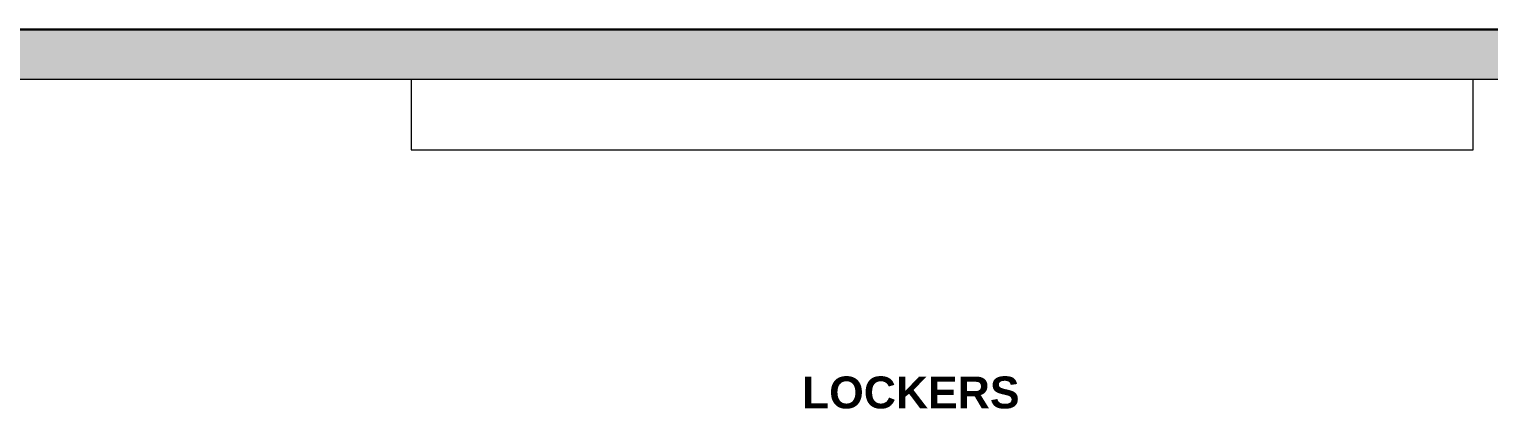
# Model space of a CAD drawing. Header units: inches. Extents: x -1569 to 1282, y -721 to 887.
# Drawn here: x 352.1 to 764.4, y 332.1 to 439.4 of the extents above; entities that cross this region are included whole.
import ezdxf

# ---------------------------------------------------------------- set-up
doc = ezdxf.new("R2010")
doc.units = ezdxf.units.IN
doc.header["$MEASUREMENT"] = 0
for name, color, linetype, lineweight in [('A-AREA-IDEN', 2, 'Continuous', 9), ('A-FLOR', 192, 'Continuous', 13), ('A-WALL', 113, 'Continuous', 13), ('A-WALL-PATT', 111, 'Continuous', 13)]:
    doc.layers.add(name, color=color, linetype=linetype, lineweight=lineweight)
doc.styles.add('Swis721 Lt BT_B', font='', dxfattribs={"height": 9})
doc.styles.get('Swis721 Lt BT_B').set_extended_font_data('Swis721 Lt BT', bold=True)

msp = doc.modelspace()

# ---------------------------------------------------------------- hatches: boundary and pattern name
at = {"layer": 'A-WALL-PATT', "lineweight": 9}
msp.add_hatch(color=7, dxfattribs=at).paths.add_polyline_path([(805.07, 425.25), (805.07, 439.13), (311.85, 439.13), (311.85, 425.25), (769.79, 425.25)], flags=0)

# ---------------------------------------------------------------- linework, layer by layer
at = {"layer": 'A-FLOR'}
for p, q in [((805.07, 439.38), (323.07, 439.38)), ((459.95, 425.25), (459.95, 405.25)), ((759.95, 405.25), (759.95, 425.25)), ((459.95, 405.25), (759.95, 405.25))]:
    msp.add_line(p, q, dxfattribs=at)
at = {"layer": 'A-WALL', "color": 8, "lineweight": 20}
for p, q in [((805.07, 439.13), (322.71, 439.13)), ((316.79, 425.25), (818.95, 425.25))]:
    msp.add_line(p, q, dxfattribs=at)

# ---------------------------------------------------------------- texts
at = {"layer": 'A-AREA-IDEN', "insert": (570.37, 341.21), "char_height": 9, "width": 71.508, "attachment_point": 1, "style": 'Swis721 Lt BT_B'}
msp.add_mtext('LOCKERS', dxfattribs=at)

doc.saveas('drawing.dxf')
